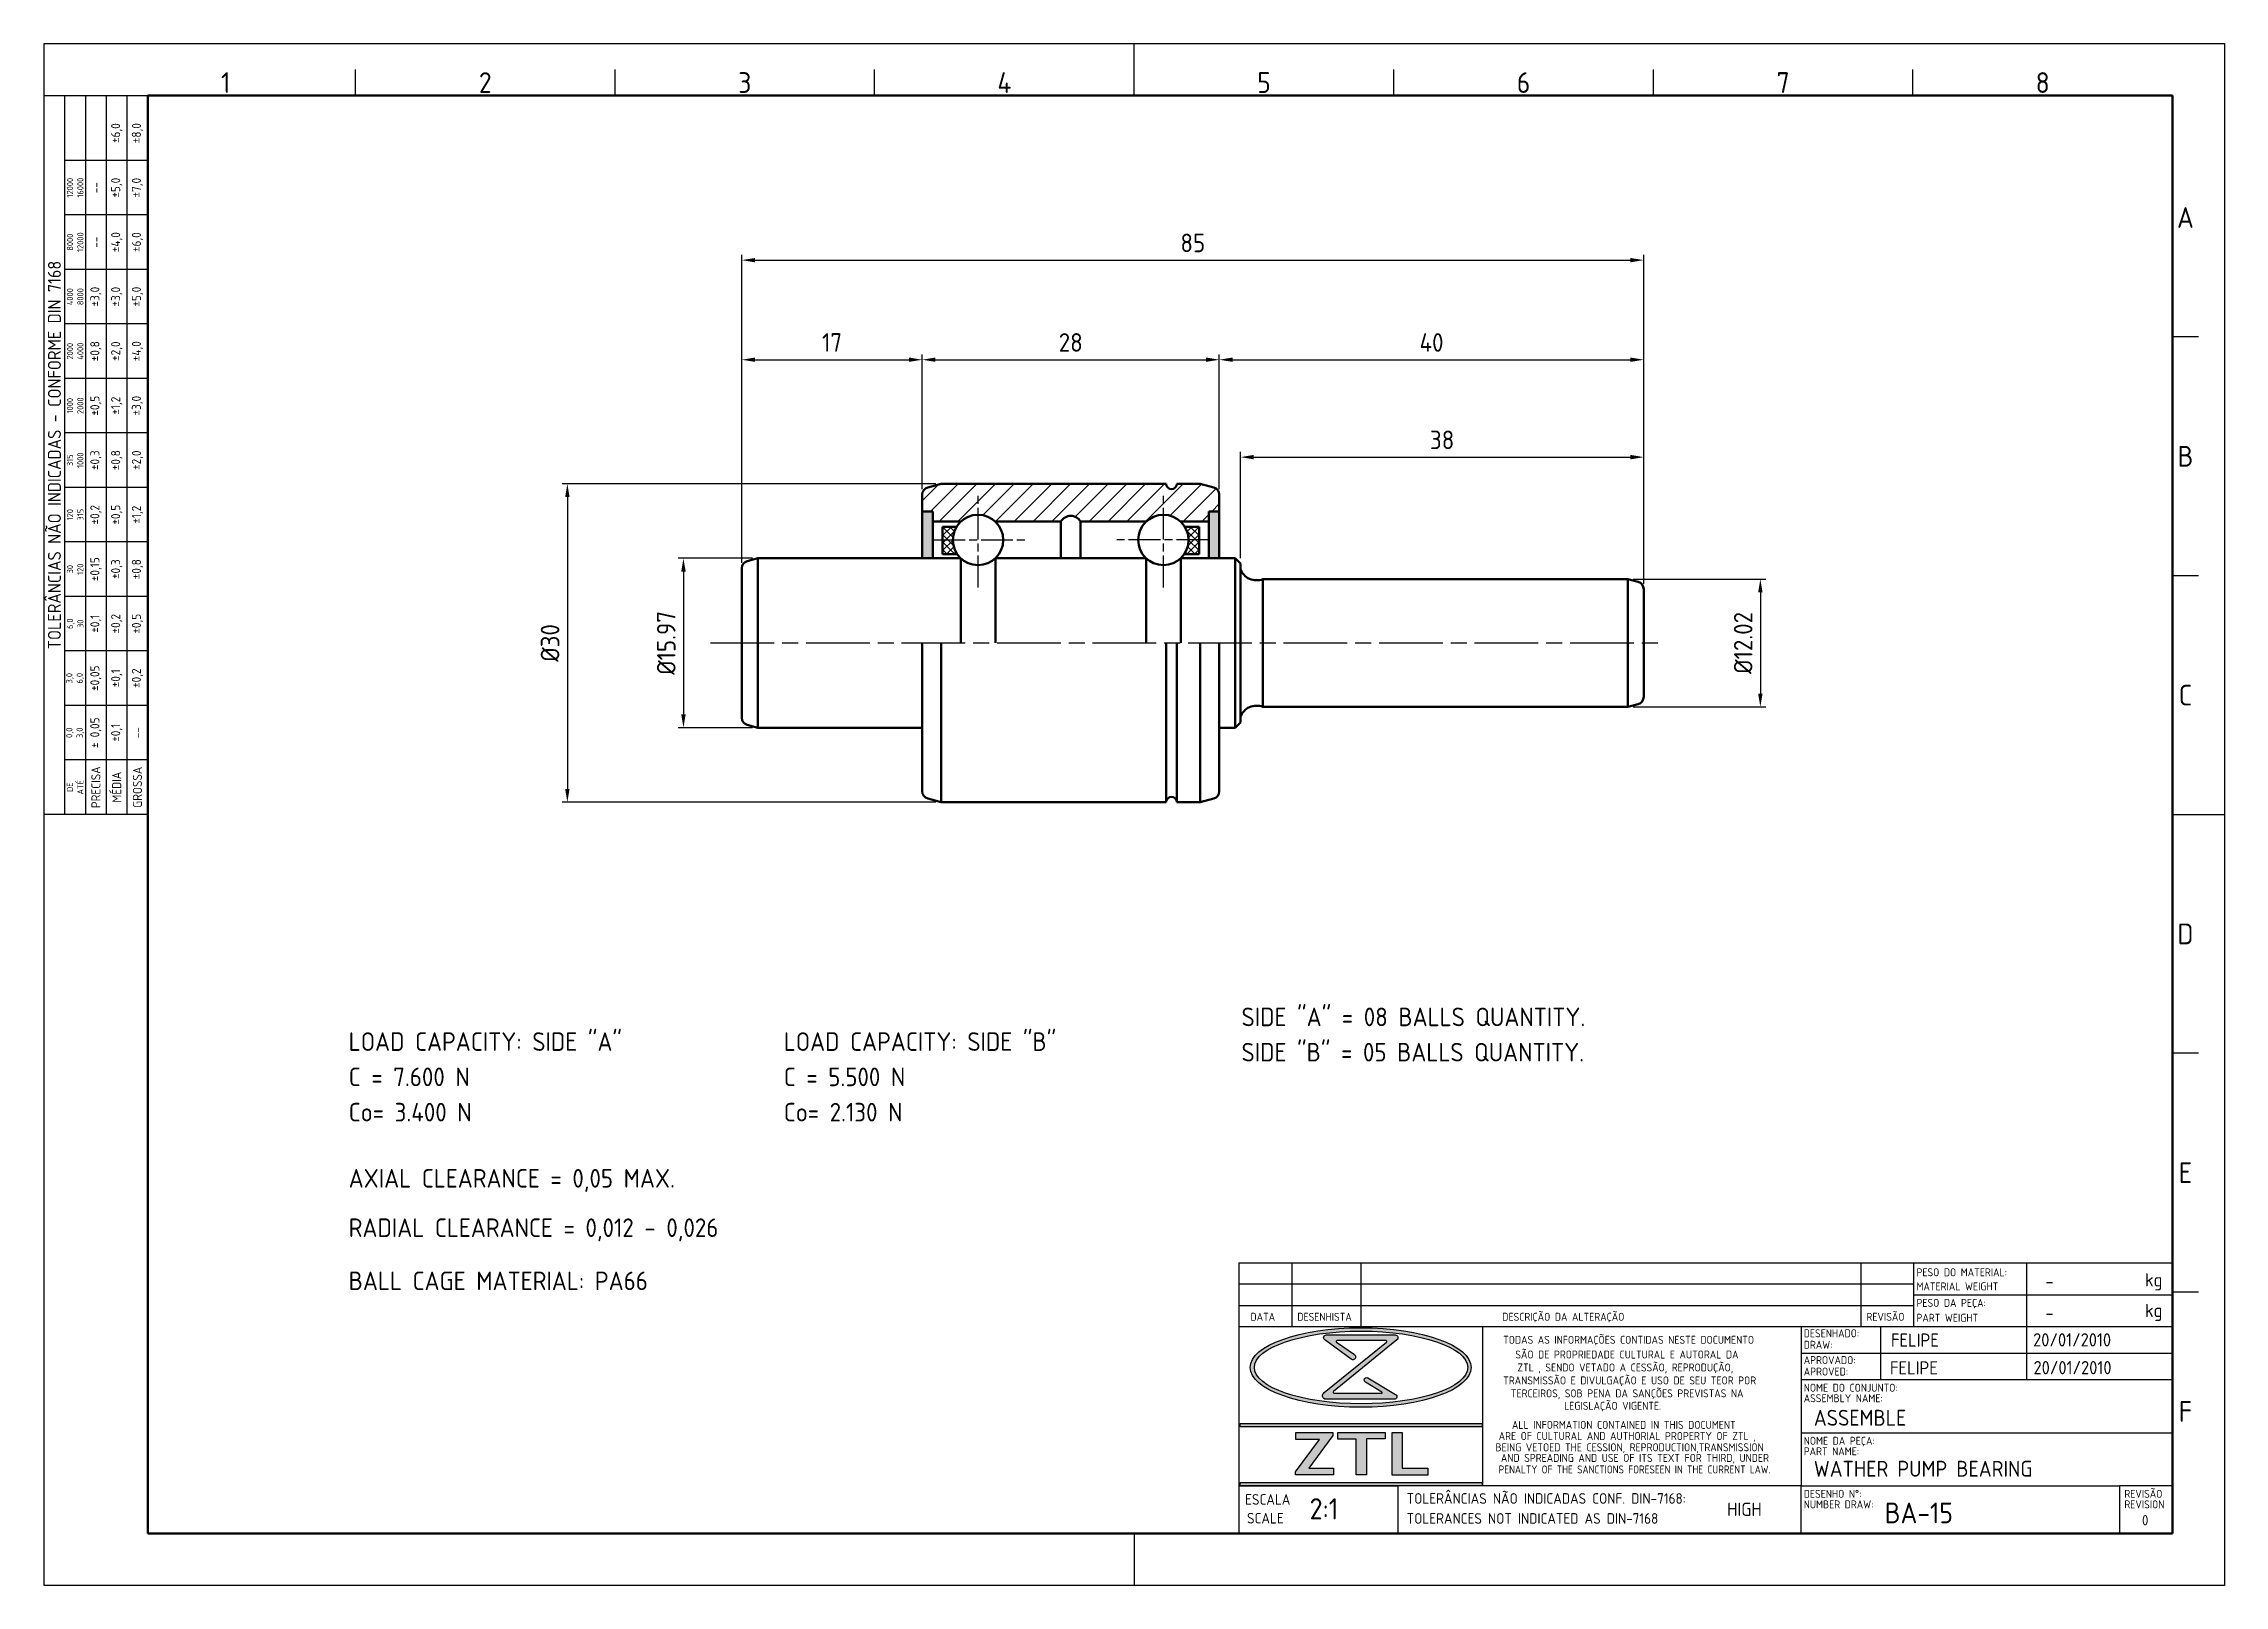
# Model space of a CAD drawing. Extents: x 0 to 205, y 0 to 145.
import ezdxf
from ezdxf.enums import TextEntityAlignment as Align

# ---------------------------------------------------------------- set-up
doc = ezdxf.new("R2010")
doc.units = 0
doc.header["$LTSCALE"] = 0.5
for name, pattern in [('AM_ISO02W050', [7.5, 6, -1.5]), ('AM_ISO08W050', [18, 12, -1.5, 3, -1.5]), ('AM_ISO08W050x2', [9, 6, -0.75, 1.5, -0.75])]:
    doc.linetypes.add(name, pattern=pattern)
doc.layers.get('0').update_dxf_attribs({"linetype": 'CONTINUOUS'})
doc.layers.get('Defpoints').update_dxf_attribs({"linetype": 'CONTINUOUS'})
for name, color, linetype, lineweight in [('AM_0', 7, 'CONTINUOUS', 50), ('AM_3', 6, 'AM_ISO02W050', 25), ('AM_5', 3, 'CONTINUOUS', 25), ('AM_7', 4, 'AM_ISO08W050', 25), ('AM_8', 1, 'CONTINUOUS', 25), ('AM_BOR', 7, 'CONTINUOUS', 50)]:
    doc.layers.add(name, color=color, linetype=linetype, lineweight=lineweight)
doc.styles.add('ACISOTS', font='isocp.shx', dxfattribs={"height": 1})
doc.styles.get("Standard").update_dxf_attribs({"font": 'ISOCP.SHX'})
doc.dimstyles.new('AM_ISO', dxfattribs={"dimtxt": 3.5, "dimasz": 2.5, "dimexe": 1, "dimexo": 1, "dimgap": 1.5, "dimtad": 1, "dimdsep": 46, "dimtxsty": 'Standard', "dimcen": 0, "dimclrd": 256, "dimclre": 256, "dimclrt": 2, "dimadec": 0, "dimazin": 2, "dimtp": 0.1, "dimtm": 0.1, "dimtfac": 0.71, "dimtdec": 3, "dimtmove": 0, "dimatfit": 3, "dimfxl": 1, "dimlwd": -1, "dimlwe": -1, "dimarcsym": 0})

# ---------------------------------------------------------------- blocks, each defined once
blk = doc.blocks.new('A3 ZTL')
for p, q in [((19.57, 280.82), (19.57, 9.78)), ((401.17, 280.82), (19.57, 280.82)), ((401.17, 9.78), (401.17, 280.82)), ((19.57, 9.78), (401.17, 9.78))]:
    blk.add_line(p, q)
at = {"layer": 'AM_BOR', "color": 135, "lineweight": 25}
for p, q in [((0, 0), (0, 290.61)), ((0, 290.61), (410.96, 290.61)), ((205.48, 280.82), (205.48, 290.61)), ((410.96, 290.61), (410.96, 0)), ((58.71, 280.82), (58.71, 285.71)), ((107.63, 280.82), (107.63, 285.71)), ((156.56, 280.82), (156.56, 285.71)), ((254.4, 280.82), (254.4, 285.71)), ((303.33, 280.82), (303.33, 285.71)), ((352.25, 280.82), (352.25, 285.71)), ((3.91, 145.3), (3.91, 280.82)), ((7.83, 280.82), (7.83, 145.3)), ((11.74, 280.82), (11.74, 145.3)), ((15.66, 145.3), (15.66, 280.82)), ((19.57, 268.59), (3.91, 268.59)), ((19.57, 258.32), (3.91, 258.32)), ((19.57, 248.04), (3.91, 248.04)), ((19.57, 237.77), (3.91, 237.77)), ((406.07, 235.32), (401.17, 235.32)), ((19.57, 227.5), (3.91, 227.5)), ((19.57, 217.22), (3.91, 217.22)), ((19.57, 206.95), (3.91, 206.95)), ((19.57, 196.67), (3.91, 196.67)), ((406.07, 190.31), (401.17, 190.31)), ((19.57, 186.4), (3.91, 186.4)), ((19.57, 176.13), (3.91, 176.13)), ((19.57, 165.85), (3.91, 165.85)), ((19.57, 155.58), (3.91, 155.58)), ((401.17, 145.3), (410.96, 145.3)), ((406.07, 100.29), (401.17, 100.29)), ((406.07, 55.28), (401.17, 55.28)), ((205.48, 9.78), (205.48, 0)), ((410.96, 0), (0, 0))]:
    blk.add_line(p, q, dxfattribs=at)
blk.add_lwpolyline([(19.57, 145.3), (0, 145.3), (0, 280.82), (19.57, 280.82)], close=True, dxfattribs=at)
at = {"layer": 'AM_BOR', "color": 135, "lineweight": 25, "style": 'ACISOTS'}
for s, p in [('1', (34.25, 283.27)), ('2', (83.17, 283.27)), ('3', (132.09, 283.27)), ('4', (181.02, 283.27)), ('5', (229.94, 283.27)), ('6', (278.86, 283.27)), ('7', (327.79, 283.27)), ('8', (376.71, 283.27)), ('A', (403.62, 257.83)), ('B', (403.62, 212.82)), ('C', (403.62, 167.81)), ('D', (403.62, 122.8)), ('E', (403.62, 77.79)), ('F', (403.62, 32.78))]:
    blk.add_text(s, height=3.91, dxfattribs=at).set_placement(p, align=Align.MIDDLE)
at = {"layer": 'AM_BOR', "color": 135, "lineweight": 25, "attachment_point": 5, "rotation": 90}
for s, insert, char_height, width in [('±6,0', (13.7, 273.73), 1.712, 10.274), ('±8,0', (17.61, 273.73), 1.712, 10.274), ('12000\\P16000', (5.87, 263.45), 1.174, 10.274), ('--', (9.78, 263.45), 1.712, 10.274), ('±5,0', (13.7, 263.45), 1.712, 10.274), ('±7,0', (17.61, 263.45), 1.712, 10.274), ('±4,0', (13.7, 253.18), 1.712, 10.274), ('±6,0', (17.61, 253.18), 1.712, 10.274), ('8000\\P12000', (5.87, 253.18), 1.174, 10.274), ('--', (9.78, 253.18), 1.712, 10.274), ('{\\Fisocp.shx|c0;TOLERÂNCIAS NÃO INDICADAS - CONFORME DIN 7168}', (1.96, 213.06), 2.4462, 135.5186), ('4000\\P8000', (5.87, 242.91), 1.174, 10.274), ('±3,0', (9.78, 242.91), 1.712, 10.274), ('±3,0', (13.7, 242.91), 1.712, 10.274), ('±5,0', (17.61, 242.91), 1.712, 10.274), ('±0,8', (9.78, 232.63), 1.712, 10.274), ('±2,0', (13.7, 232.63), 1.712, 10.274), ('±4,0', (17.61, 232.63), 1.712, 10.274), ('2000\\P4000', (5.87, 232.63), 1.174, 10.274), ('1000\\P2000', (5.87, 222.36), 1.174, 10.274), ('±0,5', (9.78, 222.36), 1.712, 10.274), ('±1,2', (13.7, 222.36), 1.712, 10.274), ('±3,0', (17.61, 222.36), 1.712, 10.274), ('±0,3', (9.78, 212.08), 1.712, 10.274), ('±0,8', (13.7, 212.08), 1.712, 10.274), ('±2,0', (17.61, 212.08), 1.712, 10.274), ('315\\P1000', (5.87, 212.08), 1.174, 10.274), ('120\\P315', (5.87, 201.81), 1.174, 10.274), ('±0,2', (9.78, 201.81), 1.712, 10.274), ('±0,5', (13.7, 201.81), 1.712, 10.274), ('±1,2', (17.61, 201.81), 1.712, 10.274), ('±0,15', (9.78, 191.54), 1.712, 10.274), ('±0,3', (13.7, 191.54), 1.712, 10.274), ('±0,8', (17.61, 191.54), 1.712, 10.274), ('30\\P120', (5.87, 191.54), 1.174, 10.274), ('6,0\\P30', (5.87, 181.26), 1.174, 10.274), ('±0,1', (9.78, 181.26), 1.712, 10.274), ('±0,2', (13.7, 181.26), 1.712, 10.274), ('±0,5', (17.61, 181.26), 1.712, 10.274), ('±0,05', (9.78, 170.99), 1.712, 10.274), ('±0,2', (17.61, 170.99), 1.712, 10.274), ('3,0\\P6,0', (5.87, 170.99), 1.174, 10.274), ('±0,1', (13.7, 170.99), 1.712, 10.274), ('0,0\\P3,0', (5.87, 160.71), 1.174, 10.274), ('± 0,05', (9.78, 160.71), 1.712, 10.274), ('\\pt4.69206;±0,1', (13.7, 160.71), 1.7123, 10.274), ('--', (17.61, 160.71), 1.712, 10.274), ('PRECISA', (9.78, 150.44), 1.712, 10.274), ('MÉDIA', (13.7, 150.44), 1.712, 10.274), ('GROSSA', (17.61, 150.44), 1.712, 10.274), ('{\\Fisocp.shx|c0;DE\\PATÉ}', (5.87, 150.44), 1.1742, 10.274)]:
    blk.add_mtext(s, dxfattribs=dict(at, insert=insert, char_height=char_height, width=width))
blk = doc.blocks.new('LEGENDAZTL-1')
at = {"layer": 'AM_8'}
h = blk.add_hatch(color=135, dxfattribs=at)
edge = h.paths.add_edge_path()
edge.add_ellipse((23.01, 31.29), major_axis=(20.82, 0), ratio=0.359907, start_angle=191.4592, end_angle=452.8175)
edge.add_ellipse((23.01, 31.29), major_axis=(20.82, 0), ratio=0.359907, start_angle=92.8175, end_angle=191.4592)
edge = h.paths.add_edge_path(flags=16)
edge.add_ellipse((23.07, 31.29), major_axis=(20.11, 0), ratio=0.340664, start_angle=93.067, end_angle=371.4592)
edge.add_ellipse((23.07, 31.29), major_axis=(20.11, 0), ratio=0.340664, start_angle=11.4592, end_angle=93.067)
h = blk.add_hatch(color=135, dxfattribs=at)
edge = h.paths.add_edge_path()
edge.add_line((27.86, 36.04), (16.14, 26.55))
edge.add_arc((16.46, 25.96), 0.662, 118.1409, 270)
edge.add_line((16.46, 25.3), (29.34, 25.3))
edge.add_arc((29.33, 25.79), 0.488, 271.9685, 418.9108)
edge.add_line((29.58, 26.21), (24.36, 29.35))
edge.add_arc((24.11, 28.95), 0.475, 58.6682, 238.8052)
edge.add_line((23.87, 28.54), (26.98, 26.65))
edge.add_arc((26.92, 26.56), 0.12, -90, 54.6545, ccw=False)
edge.add_line((26.92, 26.44), (17.93, 26.44))
edge.add_arc((17.96, 26.6), 0.167, 129.2364, 260.8226, ccw=False)
edge.add_line((17.86, 26.73), (29.79, 36.47))
edge.add_arc((29.47, 36.9), 0.529, 306.0702, 450)
edge.add_line((29.47, 37.43), (16.54, 37.43))
edge.add_arc((16.52, 36.92), 0.513, 87.7272, 233.7471)
edge.add_line((16.21, 36.5), (21.18, 32.86))
edge.add_arc((21.5, 33.28), 0.527, 232.4714, 414.7334)
edge.add_line((21.81, 33.71), (18.46, 36.07))
edge.add_arc((18.53, 36.2), 0.144, 90, 242.5235, ccw=False)
edge.add_line((18.53, 36.35), (27.78, 36.35))
edge.add_arc((27.75, 36.17), 0.176, -50.9964, 80.7655, ccw=False)
for points in [[(0.28, 20.1), (45.87, 20.1), (45.87, 20.7), (0.28, 20.7)], [(10.71, 11.65), (10.71, 11.05), (17.9, 11.05), (17.9, 12.32), (13.24, 12.32), (17.77, 18.44), (17.77, 19.04), (10.78, 19.04), (10.78, 17.71), (15.21, 17.71)], [(18.7, 17.78), (22.17, 17.78), (22.17, 11.05), (24.07, 11.05), (24.07, 17.84), (27.63, 17.84), (27.63, 19.04), (18.7, 19.04)], [(35.62, 11.02), (35.62, 12.32), (30.79, 12.32), (30.79, 19.04), (28.93, 19.04), (28.93, 11.02)], [(45.87, 9.6), (0.28, 9.6), (0.28, 9), (45.87, 9)]]:
    blk.add_hatch(color=135, dxfattribs=at).paths.add_polyline_path(points)
at = {"layer": 'AM_8', "color": 135}
for p, q in [((0, 51), (176, 51)), ((0, 51), (0, 0)), ((10, 51), (10, 39)), ((23, 51), (23, 39)), ((117.25, 51), (117.25, 39)), ((127.25, 39), (127.25, 51)), ((148.5, 51), (148.5, 45)), ((176, 0), (176, 51)), ((127.25, 47), (0, 47)), ((0, 43), (127.25, 43)), ((127.25, 45), (176, 45)), ((148.5, 45), (148.5, 39)), ((0, 39), (106, 39)), ((16.54, 37.43), (29.47, 37.43)), ((45.93, 39), (45.93, 9)), ((106, 39), (106, 20)), ((106, 39), (176, 39)), ((121, 39), (121, 29)), ((148.5, 39), (148.5, 29)), ((106, 34), (176, 34)), ((106, 29), (176, 29)), ((0.28, 20.1), (0.28, 20.7)), ((0.28, 20.7), (45.87, 20.7)), ((45.87, 20.7), (45.87, 20.1)), ((45.87, 20.1), (0.28, 20.1)), ((10.71, 11.65), (15.21, 17.71)), ((10.78, 17.71), (10.78, 19.04)), ((10.78, 19.04), (17.77, 19.04)), ((15.21, 17.71), (10.78, 17.71)), ((17.77, 18.44), (13.24, 12.32)), ((17.77, 19.04), (17.77, 18.44)), ((18.7, 17.78), (18.7, 19.04)), ((18.7, 19.04), (27.63, 19.04)), ((22.17, 17.78), (18.7, 17.78)), ((22.17, 11.05), (22.17, 17.78)), ((24.07, 17.84), (24.07, 11.05)), ((27.63, 17.84), (24.07, 17.84)), ((27.63, 19.04), (27.63, 17.84)), ((28.93, 11.02), (28.93, 19.04)), ((28.93, 19.04), (30.79, 19.04)), ((30.79, 19.04), (30.79, 12.32)), ((106, 20), (106, 9)), ((106, 19), (176, 19)), ((0, 9), (30, 9)), ((106, 9), (0, 9)), ((0.28, 9.6), (45.87, 9.6)), ((0.28, 9), (0.28, 9.6)), ((45.87, 9), (0.28, 9)), ((10.71, 11.05), (10.71, 11.65)), ((17.9, 11.05), (10.71, 11.05)), ((13.24, 12.32), (17.9, 12.32)), ((17.9, 12.32), (17.9, 11.05)), ((24.07, 11.05), (22.17, 11.05)), ((35.62, 11.02), (28.93, 11.02)), ((30, 9), (30, 0)), ((30.79, 12.32), (35.62, 12.32)), ((35.62, 12.32), (35.62, 11.02)), ((45.87, 9.6), (45.87, 9)), ((106, 0), (106, 9)), ((106, 9), (166, 9)), ((176, 9), (166, 9)), ((166, 9), (166, 0)), ((0, 0), (176, 0))]:
    blk.add_line(p, q, dxfattribs=at)
blk.add_lwpolyline([(16.54, 37.43), (29.47, 37.43, -0.726075), (29.79, 36.47), (17.86, 26.73, 0.646844), (17.93, 26.44), (26.92, 26.44, 0.730915), (26.98, 26.65), (23.87, 28.54, -1.001197), (24.36, 29.35), (29.58, 26.21, -0.746343), (29.34, 25.3), (16.46, 25.3, -0.780296), (16.14, 26.55), (27.86, 36.04, 0.647932), (27.78, 36.35), (18.53, 36.35, 0.78497), (18.46, 36.07), (21.81, 33.71, -1.019937), (21.18, 32.86), (16.21, 36.5, -0.740095), (16.54, 37.43, -0.257794)], format="xyb", dxfattribs=at)
for centre, major_axis, ratio in [((23.01, 31.29), (-20.82, 0), 0.359907), ((23.07, 31.29), (-20.11, 0), 0.340664)]:
    blk.add_ellipse(centre, major_axis=major_axis, ratio=ratio, dxfattribs=at)
for s, height, p in [('PESO DO MATERIAL:', 1.5, (127.75, 48.48)), ('MATERIAL WEIGHT', 1.5, (127.75, 45.82)), ('kg', 2.5, (170.83, 46.56)), ('DATA', 1.5, (2.22, 40.09)), ('DESENHISTA', 1.5, (11.05, 40.09)), ('DESCRIÇÃO DA ALTERAÇÃO', 1.5, (49.68, 40.09)), ('REVISÃO', 1.5, (118.32, 40.09)), ('PESO DA PEÇA:', 1.5, (127.75, 42.71)), ('PART WEIGHT', 1.5, (127.75, 39.91)), ('kg', 2.5, (170.83, 40.79)), ('TODAS AS INFORMAÇÕES CONTIDAS NESTE DOCUMENTO', 1.5, (49.85, 35.75)), ('DESENHADO:', 1.5, (106.5, 36.98)), ('SÃO DE PROPRIEDADE CULTURAL E AUTORAL DA', 1.5, (52.14, 32.98)), ('APROVADO:', 1.5, (106.5, 31.93)), ('DRAW:', 1.5, (106.5, 34.82)), ('TRANSMISSÃO E DIVULGAÇÃO E USO DE SEU TEOR POR', 1.5, (49.85, 28.1)), ('ZTL , SENDO VETADO A CESSÃO, REPRODUÇÃO,', 1.5, (52.53, 30.54)), ('APROVED:', 1.5, (106.5, 29.77)), ('TERCEIROS, SOB PENA DA SANÇÕES PREVISTAS NA', 1.5, (51.3, 25.66)), ('LEGISLAÇÃO VIGENTE.', 1.5, (61.33, 23.31)), ('ASSEMBLY NAME:', 1.5, (106.5, 24.74)), ('NOME DO CONJUNTO:', 1.5, (106.5, 26.72)), ('ALL INFORMATION CONTAINED IN THIS DOCUMENT', 1.5, (51.5, 19.72)), ('BEING VETOED THE CESSION, REPRODUCTION,TRANSMISSION', 1.5, (48.41, 15.49)), ('ARE OF CULTURAL AND AUTHORIAL PROPERTY OF ZTL ,', 1.5, (49, 17.62)), ('NOME DA PEÇA:', 1.5, (106.5, 16.72)), ('AND SPREADING AND USE OF ITS TEXT FOR THIRD, UNDER', 1.5, (49.42, 13.49)), ('PART NAME:', 1.5, (106.5, 14.74)), ('TOLERÂNCIAS NÃO INDICADAS CONF. DIN-7168:', 2, (31.66, 5.6)), ('DESENHO N%%d:', 1.5, (106.5, 6.72)), ('REVISÃO', 1.5, (166.93, 6.72)), ('ESCALA', 2, (1.21, 5.42)), ('NUMBER DRAW:', 1.5, (106.5, 4.74)), ('REVISION', 1.5, (166.93, 4.74)), ('SCALE', 2, (1.57, 1.88)), ('TOLERANCES NOT INDICATED AS DIN-7168', 2, (31.66, 1.83))]:
    blk.add_text(s, height=height, dxfattribs=at).set_placement(p)
at = {"layer": 'AM_8', "color": 135, "width": 0.95}
blk.add_text('PENALTY OF THE SANCTIONS FORESEEN IN THE CURRENT LAW.', height=1.5, dxfattribs=at).set_placement((48.99, 11.32))
at = {"layer": 'AM_8', "color": 135}
for tag, height, p in [('PESO', 2.5, (152.06, 47.53)), ('PESO', 2.5, (152.06, 41.58)), ('DESN.', 2.5, (122.94, 36.44)), ('DATADES', 2.5, (149.73, 36.5)), ('APROV', 2.5, (122.75, 31.22)), ('DATAAPROV', 2.5, (149.81, 31.25)), ('CONJUNTO', 3, (108.41, 21.81)), ('PEÇA', 3, (108.4, 12.2)), ('NºDESENHO', 3.91, (121.76, 3.88))]:
    blk.add_attdef(tag, text='', height=height, dxfattribs=at).set_placement(p, align=Align.MIDDLE_LEFT)
at = {"layer": 'AM_8', "color": 135, "style": 'ACISOTS'}
for tag, p, height in [('GEN-TITLE-SCA{12.7}', (13.36, 2.64), 4), ('GEN-TITLE-DWG{30.6}', (92.5, -2.65), 2)]:
    blk.add_attdef(tag, p, '', height=height, dxfattribs=at)
at = {"layer": 'AM_8', "color": 135}
for tag, height, p in [('TOL.N.IND', 2.5, (95.33, 4.56)), ('REV.', 1.96, (170.86, 2.49))]:
    blk.add_attdef(tag, text='', height=height, dxfattribs=at).set_placement(p, align=Align.MIDDLE_CENTER)
blk = doc.blocks.new('*D34')
at = {"layer": 'AM_5'}
for p, q in [((65.76, 96.36), (65.76, 125.4)), ((150.76, 94.4), (150.76, 125.4)), ((67.01, 124.9), (149.51, 124.9))]:
    blk.add_line(p, q, dxfattribs=at)
for points in [[(67.01, 125.1), (67.01, 124.69), (65.76, 124.9)], [(149.51, 125.1), (149.51, 124.69), (150.76, 124.9)]]:
    blk.add_solid(points, dxfattribs=at)
at = {"layer": 'Defpoints', "color": 0}
for p in [(150.76, 124.9), (65.76, 95.86), (150.76, 93.9)]:
    blk.add_point(p, dxfattribs=at)
at = {"layer": 'AM_5', "color": 3, "insert": (108.26, 126.52), "char_height": 1.75, "attachment_point": 5}
blk.add_mtext('85', dxfattribs=at)
blk = doc.blocks.new('*D35')
at = {"layer": 'AM_5'}
for p, q in [((65.76, 96.36), (65.76, 116.01)), ((67.01, 115.51), (81.51, 115.51)), ((82.76, 103.3), (82.76, 116.01))]:
    blk.add_line(p, q, dxfattribs=at)
for points in [[(67.01, 115.72), (67.01, 115.31), (65.76, 115.51)], [(81.51, 115.72), (81.51, 115.31), (82.76, 115.51)]]:
    blk.add_solid(points, dxfattribs=at)
at = {"layer": 'Defpoints', "color": 0}
for p in [(82.76, 115.51), (82.76, 102.8), (65.76, 95.86)]:
    blk.add_point(p, dxfattribs=at)
at = {"layer": 'AM_5', "color": 3, "insert": (74.26, 117.14), "char_height": 1.75, "attachment_point": 5}
blk.add_mtext('17', dxfattribs=at)
blk = doc.blocks.new('*D36')
at = {"layer": 'AM_5'}
for p, q in [((82.76, 103.3), (82.76, 116.01)), ((84.01, 115.51), (109.51, 115.51)), ((110.76, 103.3), (110.76, 116.01))]:
    blk.add_line(p, q, dxfattribs=at)
for points in [[(84.01, 115.72), (84.01, 115.31), (82.76, 115.51)], [(109.51, 115.72), (109.51, 115.31), (110.76, 115.51)]]:
    blk.add_solid(points, dxfattribs=at)
at = {"layer": 'Defpoints', "color": 0}
for p in [(110.76, 115.51), (82.76, 102.8), (110.76, 102.8)]:
    blk.add_point(p, dxfattribs=at)
at = {"layer": 'AM_5', "color": 3, "insert": (96.76, 117.14), "char_height": 1.75, "attachment_point": 5}
blk.add_mtext('28', dxfattribs=at)
blk = doc.blocks.new('*D37')
at = {"layer": 'AM_5'}
for p, q in [((110.76, 103.3), (110.76, 116.01)), ((112.01, 115.51), (149.51, 115.51)), ((150.76, 94.4), (150.76, 116.01))]:
    blk.add_line(p, q, dxfattribs=at)
for points in [[(112.01, 115.72), (112.01, 115.31), (110.76, 115.51)], [(149.51, 115.72), (149.51, 115.31), (150.76, 115.51)]]:
    blk.add_solid(points, dxfattribs=at)
at = {"layer": 'Defpoints', "color": 0}
for p in [(150.76, 115.51), (110.76, 102.8), (150.76, 93.9)]:
    blk.add_point(p, dxfattribs=at)
at = {"layer": 'AM_5', "color": 3, "insert": (130.76, 117.14), "char_height": 1.75, "attachment_point": 5}
blk.add_mtext('40', dxfattribs=at)
blk = doc.blocks.new('*D38')
at = {"layer": 'AM_5'}
for p, q in [((112.76, 96.8), (112.76, 106.83)), ((114.01, 106.33), (149.51, 106.33)), ((150.76, 94.4), (150.76, 106.83))]:
    blk.add_line(p, q, dxfattribs=at)
for points in [[(114.01, 106.54), (114.01, 106.12), (112.76, 106.33)], [(149.51, 106.54), (149.51, 106.12), (150.76, 106.33)]]:
    blk.add_solid(points, dxfattribs=at)
at = {"layer": 'Defpoints', "color": 0}
for p in [(150.76, 106.33), (112.76, 96.3), (150.76, 93.9)]:
    blk.add_point(p, dxfattribs=at)
at = {"layer": 'AM_5', "color": 3, "insert": (131.76, 107.96), "char_height": 1.75, "attachment_point": 5}
blk.add_mtext('38', dxfattribs=at)
blk = doc.blocks.new('*D39')
at = {"layer": 'AM_5'}
for p, q in [((149.76, 94.83), (162.25, 94.83)), ((161.75, 93.58), (161.75, 84.05)), ((149.76, 82.8), (162.25, 82.8))]:
    blk.add_line(p, q, dxfattribs=at)
for points in [[(161.54, 93.58), (161.96, 93.58), (161.75, 94.83)], [(161.54, 84.05), (161.96, 84.05), (161.75, 82.8)]]:
    blk.add_solid(points, dxfattribs=at)
at = {"layer": 'Defpoints', "color": 0}
for p in [(149.26, 94.83), (149.26, 82.8), (161.75, 82.8)]:
    blk.add_point(p, dxfattribs=at)
at = {"layer": 'AM_5', "color": 3, "insert": (160.13, 88.82), "char_height": 1.75, "attachment_point": 5, "rotation": 90}
blk.add_mtext('%%C12.02', dxfattribs=at)
blk = doc.blocks.new('*D40')
at = {"layer": 'AM_5'}
for p, q in [((66.76, 96.8), (59.76, 96.8)), ((60.26, 95.55), (60.26, 82.08)), ((66.76, 80.83), (59.76, 80.83))]:
    blk.add_line(p, q, dxfattribs=at)
for points in [[(60.05, 95.55), (60.47, 95.55), (60.26, 96.8)], [(60.05, 82.08), (60.47, 82.08), (60.26, 80.83)]]:
    blk.add_solid(points, dxfattribs=at)
at = {"layer": 'Defpoints', "color": 0}
for p in [(67.26, 96.8), (60.26, 80.83), (67.26, 80.83)]:
    blk.add_point(p, dxfattribs=at)
at = {"layer": 'AM_5', "color": 3, "insert": (58.64, 88.82), "char_height": 1.75, "attachment_point": 5, "rotation": 90}
blk.add_mtext('%%C15.97', dxfattribs=at)
blk = doc.blocks.new('*D41')
at = {"layer": 'AM_5'}
for p, q in [((84.06, 103.82), (48.82, 103.82)), ((49.32, 102.57), (49.32, 75.07)), ((84.06, 73.82), (48.82, 73.82))]:
    blk.add_line(p, q, dxfattribs=at)
for points in [[(49.11, 102.57), (49.53, 102.57), (49.32, 103.82)], [(49.11, 75.07), (49.53, 75.07), (49.32, 73.82)]]:
    blk.add_solid(points, dxfattribs=at)
at = {"layer": 'Defpoints', "color": 0}
for p in [(84.56, 103.82), (49.32, 73.82), (84.56, 73.82)]:
    blk.add_point(p, dxfattribs=at)
at = {"layer": 'AM_5', "color": 3, "insert": (47.69, 88.82), "char_height": 1.75, "attachment_point": 5, "rotation": 90}
blk.add_mtext('%%C30', dxfattribs=at)

msp = doc.modelspace()

# ---------------------------------------------------------------- hatches: boundary and pattern name
at = {"layer": 'AM_3'}
h = msp.add_hatch(dxfattribs=at)
h.set_pattern_fill('ANSI31', color=256, scale=15, style=0)
h.paths.add_polyline_path([(78.278, 102.972), (76.724, 102.972), (76.724, 95.972), (83.474, 95.972), (83.474, 99.972, -0.2679492)])
h.paths.add_polyline_path([(83.474, 63.972), (76.724, 63.972), (76.724, 56.972), (78.278, 56.972, -0.2679492), (83.474, 59.972)])
h = msp.add_hatch(dxfattribs=at)
h.set_pattern_fill('ANSI31', color=256, scale=15, style=0)
h.paths.add_polyline_path([(86.474, 95.972), (90.224, 99.722), (90.224, 102.972), (88.671, 102.972, -0.2679492), (83.474, 99.972), (83.474, 95.972)])
h.paths.add_polyline_path([(90.224, 56.972), (90.224, 60.222), (86.474, 63.972), (83.474, 63.972), (83.474, 59.972, -0.2679492), (88.671, 56.972)])
at = {"layer": 'AM_8'}
h = msp.add_hatch(dxfattribs=at)
h.set_pattern_fill('_U', color=256, scale=1.25, angle=45, style=0, pattern_type=0)
h.set_pattern_definition([(45, (0, 0), (-0.883883, 0.883883), [])])
edge = h.paths.add_edge_path()
edge.add_arc((83.458, 102.796), 0.7, 105, 180)
edge.add_line((82.758, 102.796), (82.758, 101.22))
edge.add_line((82.758, 101.22), (83.758, 101.22))
edge.add_line((83.758, 101.22), (83.758, 100.274))
edge.add_line((83.758, 100.274), (86.416, 100.274))
edge.add_arc((88.022, 98.524), 2.375, 47.4631, 132.5369, ccw=False)
edge.add_line((89.627, 100.274), (95.838, 100.274))
edge.add_arc((96.758, 99.726), 1.071, 30.76755, 149.23245, ccw=False)
edge.add_line((97.678, 100.274), (103.889, 100.274))
edge.add_arc((105.494, 98.524), 2.375, 47.4631, 132.5369, ccw=False)
edge.add_line((107.1, 100.274), (109.758, 100.274))
edge.add_line((109.758, 100.274), (109.758, 101.22))
edge.add_line((109.758, 101.22), (110.758, 101.22))
edge.add_line((110.758, 101.22), (110.758, 102.796))
edge.add_arc((110.058, 102.796), 0.7, 0, 75)
edge.add_line((110.239, 103.472), (108.958, 103.815))
edge.add_line((108.958, 103.815), (106.751, 103.815))
edge.add_arc((106.251, 103.815), 0.5, -180, 0, ccw=False)
edge.add_line((105.751, 103.815), (84.558, 103.815))
edge.add_line((84.558, 103.815), (83.277, 103.472))
for points in [[(82.758, 101.22), (82.758, 96.8), (83.758, 96.8), (83.758, 101.22)], [(109.758, 101.22), (109.758, 96.8), (110.758, 96.8), (110.758, 101.22)]]:
    msp.add_hatch(color=256, dxfattribs=at).paths.add_polyline_path(points)
h = msp.add_hatch(dxfattribs=at)
h.set_pattern_fill('_U', color=256, scale=0.5, angle=45, style=0, double=1, pattern_type=0)
h.set_pattern_definition([(135, (192.92144, 0), (0.3535534, 0.3535534), []), (45, (192.92144, 0), (0.3535534, -0.3535534), [])])
edge = h.paths.add_edge_path()
edge.add_line((84.682, 97.192), (84.682, 99.771))
edge.add_line((84.682, 99.771), (85.992, 99.771))
edge.add_arc((88.509, 98.524), 2.809, 513.64763, 568.29949)
edge.add_line((86.036, 97.192), (84.682, 97.192))
h = msp.add_hatch(dxfattribs=at)
h.set_pattern_fill('_U', color=256, scale=0.5, angle=45, style=0, double=1, pattern_type=0)
h.set_pattern_definition([(45, (0.6127, 0), (-0.3535534, 0.3535534), []), (135, (0.6127, 0), (-0.3535534, -0.3535534), [])])
edge = h.paths.add_edge_path()
edge.add_line((108.852, 97.192), (108.852, 99.771))
edge.add_line((108.852, 99.771), (107.542, 99.771))
edge.add_arc((105.025, 98.524), 2.809, -28.29949, 26.35237, ccw=False)
edge.add_line((107.498, 97.192), (108.852, 97.192))

# ---------------------------------------------------------------- linework, layer by layer
at = {"layer": 'AM_0'}
for p, q in [((82.758, 96.8), (82.758, 102.796)), ((84.558, 103.815), (83.277, 103.472)), ((84.558, 103.815), (105.751, 103.815)), ((106.751, 103.815), (108.958, 103.815)), ((108.958, 103.815), (110.239, 103.472)), ((110.758, 102.796), (110.758, 96.8)), ((82.758, 101.22), (83.758, 101.22)), ((83.758, 101.22), (83.758, 96.8)), ((110.758, 101.22), (109.758, 101.22)), ((109.758, 101.22), (109.758, 96.8)), ((83.758, 100.274), (86.416, 100.274)), ((85.992, 99.771), (84.682, 99.771)), ((84.682, 99.771), (84.682, 97.192)), ((89.627, 100.274), (95.838, 100.274)), ((95.838, 100.274), (95.838, 96.8)), ((97.678, 100.274), (103.889, 100.274)), ((97.678, 100.274), (97.678, 96.8)), ((107.1, 100.274), (109.758, 100.274)), ((107.542, 99.771), (108.852, 99.771)), ((108.852, 99.771), (108.852, 97.192)), ((67.257, 96.8), (66.277, 96.537)), ((67.257, 96.8), (67.258, 80.83)), ((67.258, 96.8), (86.388, 96.8)), ((84.682, 97.192), (86.036, 97.192)), ((86.388, 96.8), (86.388, 88.815)), ((89.655, 96.8), (89.655, 88.815)), ((89.655, 96.8), (103.861, 96.8)), ((103.861, 96.8), (103.861, 88.815)), ((107.128, 96.8), (112.258, 96.8)), ((107.128, 96.8), (107.128, 88.815)), ((108.852, 97.192), (107.498, 97.192)), ((112.258, 96.8), (112.758, 96.3)), ((112.258, 96.8), (112.258, 80.83)), ((65.758, 81.769), (65.758, 95.861)), ((112.758, 81.33), (112.758, 96.3)), ((114.858, 94.834), (149.258, 94.834)), ((114.858, 94.834), (114.858, 82.796)), ((149.258, 94.834), (149.258, 82.796)), ((149.258, 94.834), (150.239, 94.571)), ((150.758, 93.895), (150.758, 83.735)), ((82.758, 74.835), (82.758, 88.815)), ((84.558, 88.815), (84.558, 73.815)), ((105.751, 73.815), (105.751, 88.815)), ((106.751, 73.815), (106.751, 88.815)), ((108.958, 88.815), (108.958, 73.815)), ((110.758, 88.815), (110.758, 74.835)), ((149.258, 82.796), (114.858, 82.796)), ((149.258, 82.796), (150.239, 83.059)), ((67.257, 80.83), (66.277, 81.093)), ((82.758, 80.83), (67.258, 80.83)), ((112.258, 80.83), (110.758, 80.83)), ((112.258, 80.83), (112.758, 81.33)), ((84.558, 73.815), (83.277, 74.158)), ((108.958, 73.815), (110.239, 74.158)), ((105.751, 73.815), (84.558, 73.815)), ((108.958, 73.815), (106.751, 73.815))]:
    msp.add_line(p, q, dxfattribs=at)
for centre in [(88.022, 98.524), (105.494, 98.524)]:
    msp.add_circle(centre, 2.375, dxfattribs=at)
for centre, radius, start, end in [((83.458, 102.796), 0.7, 105, 180), ((106.251, 103.815), 0.5, 180, 0), ((110.058, 102.796), 0.7, 0, 75), ((96.758, 99.726), 1.071, 30.76755, 149.23245), ((66.458, 95.861), 0.7, 105.00586, 180), ((114.27, 96.331), 1.608, 199.87536, 291.44477), ((150.058, 93.895), 0.7, 0, 75), ((114.27, 81.3), 1.608, 68.55523, 160.12464), ((150.058, 83.735), 0.7, 285, 0), ((66.458, 81.769), 0.7, 180, 254.99414), ((83.458, 74.835), 0.7, 180, 255), ((106.251, 73.815), 0.5, 0, 180), ((110.058, 74.835), 0.7, 285, 0)]:
    msp.add_arc(centre, radius, start, end, dxfattribs=at)
at = {"layer": 'AM_7', "linetype": 'AM_ISO08W050x2'}
for p, q in [((88.022, 94.059), (88.022, 102.989)), ((105.494, 94.059), (105.494, 102.989)), ((83.804, 98.524), (92.689, 98.524)), ((109.712, 98.524), (100.827, 98.524))]:
    msp.add_line(p, q, dxfattribs=at)
at = {"layer": 'AM_7'}
msp.add_line((62.824, 88.815), (152.765, 88.815), dxfattribs=at)

# ---------------------------------------------------------------- block references
at = {"layer": 'AM_0', "lineweight": 0, "xscale": 0.5, "yscale": 0.5, "zscale": 0.5}
msp.add_blockref('A3 ZTL', (0, 0), dxfattribs=at)
at = {"layer": 'AM_0', "lineweight": 0}
ref = msp.add_blockref('LEGENDAZTL-1', (112.587, 4.892), dxfattribs=dict(at, xscale=0.5, yscale=0.5, zscale=0.5))
ref.add_attrib('GEN-TITLE-SCA{12.7}', '2:1', (119.266, 6.214), dxfattribs={"layer": 'AM_8', "color": 135, "height": 2, "style": 'ACISOTS'})
ref.add_attrib('DATAAPROV', '20/01/2010', dxfattribs={"layer": 'AM_8', "color": 135, "height": 1.25}).set_placement((187.492, 20.52), align=Align.MIDDLE_LEFT)
ref.add_attrib('DATADES', '20/01/2010', dxfattribs={"layer": 'AM_8', "color": 135, "height": 1.25}).set_placement((187.452, 23.141), align=Align.MIDDLE_LEFT)
ref.add_attrib('APROV', 'FELIPE', dxfattribs={"layer": 'AM_8', "color": 135, "height": 1.25}).set_placement((173.962, 20.501), align=Align.MIDDLE_LEFT)
ref.add_attrib('PESO', '-', dxfattribs={"layer": 'AM_8', "color": 135, "height": 1.25}).set_placement((188.618, 28.656), align=Align.MIDDLE_LEFT)
ref.add_attrib('PEÇA', 'WATHER PUMP BEARING', dxfattribs={"layer": 'AM_8', "color": 135, "height": 1.5}).set_placement((166.786, 10.99), align=Align.MIDDLE_LEFT)
ref.add_attrib('CONJUNTO', 'ASSEMBLE', dxfattribs={"layer": 'AM_8', "color": 135, "height": 1.5}).set_placement((166.79, 15.797), align=Align.MIDDLE_LEFT)
ref.add_attrib('NºDESENHO', 'BA-15', dxfattribs={"layer": 'AM_8', "color": 135, "height": 1.9556}).set_placement((173.467, 6.831), align=Align.MIDDLE_LEFT)
ref.add_attrib('REV.', '0', dxfattribs={"layer": 'AM_8', "color": 135, "height": 0.978}).set_placement((198.016, 6.137), align=Align.MIDDLE_CENTER)
ref.add_attrib('TOL.N.IND', 'HIGH', dxfattribs={"layer": 'AM_8', "color": 135, "height": 1.25}).set_placement((160.25, 7.172), align=Align.MIDDLE_CENTER)
ref.add_attrib('DESN.', 'FELIPE', dxfattribs={"layer": 'AM_8', "color": 135, "height": 1.25}).set_placement((174.057, 23.114), align=Align.MIDDLE_LEFT)
ref.add_attrib('PESO', '-', dxfattribs={"layer": 'AM_8', "color": 135, "height": 1.25}).set_placement((188.618, 25.681), align=Align.MIDDLE_LEFT)

# ---------------------------------------------------------------- texts
at = {"layer": 'AM_5'}
for s, p in [('SIDE "A" = 08 BALLS QUANTITY.', (112.855, 52.7)), ('LOAD CAPACITY: SIDE "A"', (28.713, 50.373)), ('LOAD CAPACITY: SIDE "B"', (69.71, 50.373)), ('SIDE "B" = 05 BALLS QUANTITY.', (112.855, 49.375)), ('C = 7.600 N', (28.713, 47.048)), ('C = 5.500 N', (69.71, 47.048)), ('Co= 3.400 N', (28.713, 43.723)), ('Co= 2.130 N', (69.71, 43.723)), ('AXIAL CLEARANCE = 0,05 MAX.', (28.713, 37.489)), ('RADIAL CLEARANCE = 0,012 - 0,026', (28.713, 32.836)), ('BALL CAGE MATERIAL: PA66', (28.713, 27.826))]:
    msp.add_text(s, height=1.75, dxfattribs=at).set_placement(p)

# ---------------------------------------------------------------- dimensions: what is measured, and where the dimension line sits
for base, p1, p2, picture, middle in [((150.758, 124.897), (65.758, 95.861), (150.758, 93.895), '*D34', (108.258, 126.522)), ((82.758, 115.514), (65.758, 95.861), (82.758, 102.796), '*D35', (74.258, 117.139)), ((110.758, 115.514), (82.758, 102.796), (110.758, 102.796), '*D36', (96.758, 117.139)), ((150.758, 115.514), (110.758, 102.796), (150.758, 93.895), '*D37', (130.758, 117.139)), ((150.758, 106.332), (112.758, 96.3), (150.758, 93.895), '*D38', (131.758, 107.957))]:
    dim = msp.add_linear_dim(base=base, p1=p1, p2=p2, dimstyle='AM_ISO', override={"dimscale": 0.5, "dimclrt": 3, "dimadec": 2, "dimtdec": 2}, dxfattribs=at)
    dim.commit()
    dim.dimension.update_dxf_attribs({"geometry": picture, "text_midpoint": middle})
for base, p1, p2, text, picture, middle in [((49.319, 73.815), (84.558, 103.815), (84.558, 73.815), '%%C30', '*D41', (47.694, 88.815)), ((60.262, 80.83), (67.258, 96.8), (67.258, 80.83), '%%C15.97', '*D40', (58.637, 88.815)), ((161.753, 82.796), (149.258, 94.834), (149.258, 82.796), '%%C12.02', '*D39', (160.128, 88.815))]:
    dim = msp.add_linear_dim(base=base, p1=p1, p2=p2, angle=90, text=text, dimstyle='AM_ISO', override={"dimscale": 0.5, "dimclrt": 3, "dimadec": 2, "dimtdec": 2}, dxfattribs=at)
    dim.commit()
    dim.dimension.update_dxf_attribs({"geometry": picture, "text_midpoint": middle})

doc.saveas('drawing.dxf')
